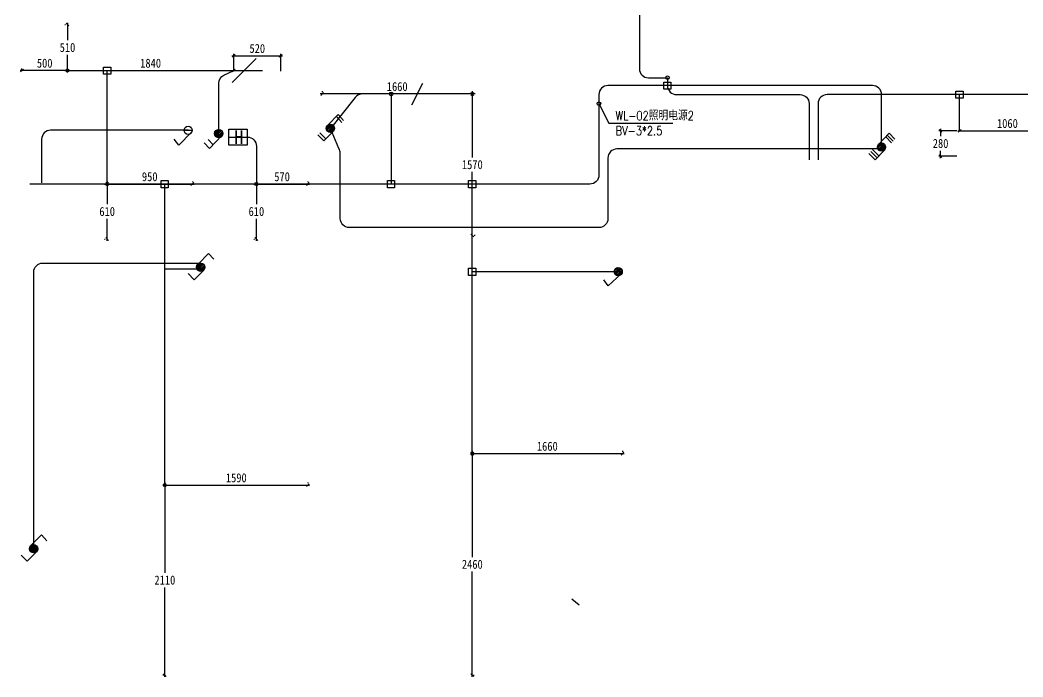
# Model space of a CAD drawing. Header units: millimetres. Extents: x -64529 to 3079702, y -28926 to 77119.
# Drawn here: x 5834 to 16957, y 31272 to 38563 of the extents above; entities that cross this region are included whole.
import ezdxf

# ---------------------------------------------------------------- set-up
doc = ezdxf.new("R2010")
doc.units = ezdxf.units.MM
doc.header["$LTSCALE"] = 10
doc.linetypes.add('ACAD_ISO04W100', pattern=[30.5, 24, -3, 0.5, -3])
doc.layers.get('0').update_dxf_attribs({"color": 255})
doc.layers.get('Defpoints').update_dxf_attribs({"color": 255})
doc.layers.add('1灯位开关布线图', color=1, linetype='Continuous', lineweight=30)
doc.layers.add('1灯位开关布置图', color=5, linetype='Continuous', lineweight=30)
for name, color, linetype in [('2323', 4, 'Continuous'), ('A轴线', 82, 'ACAD_ISO04W100'), ('LAYER2', 8, 'Continuous')]:
    doc.layers.add(name, color=color, linetype=linetype)
doc.styles.add('_THVAC_DIM', font='SIMPLEX', dxfattribs={"width": 0.8, "height": 3.5, "bigfont": 'HZTXT'})
doc.styles.add('夏建东', font='', dxfattribs={"width": 0.85})
doc.styles.add('标注', font='', dxfattribs={"height": 60})
doc.styles.get('夏建东').set_extended_font_data('SimSun')
doc.styles.get('标注').set_extended_font_data('SimSun')
doc.dimstyles.new('g', dxfattribs={"dimtxt": 100, "dimasz": 31, "dimexe": 21, "dimexo": 30, "dimgap": 31, "dimtad": 1, "dimtih": 1, "dimtoh": 1, "dimdec": 0, "dimrnd": 10, "dimdsep": 46, "dimtxsty": '夏建东', "dimblk": 'OBLIQUE', "dimcen": 2.5, "dimdle": 21, "dimclrd": 5, "dimclre": 5, "dimclrt": 5, "dimadec": 0, "dimazin": 0, "dimtfac": 1, "dimtdec": 0, "dimtmove": 2, "dimatfit": 3, "dimldrblk": 'DOT', "dimfxl": 300, "dimlwd": -1, "dimlwe": -1, "dimarcsym": 1})

# ---------------------------------------------------------------- blocks, each defined once
blk = doc.blocks.new('_Oblique')
at = {"color": 0, "linetype": 'ByBlock', "lineweight": -2}
blk.add_line((-0.5, -0.5), (0.5, 0.5), dxfattribs=at)
blk = doc.blocks.new('*D232')
at = {"layer": '1灯位开关布置图', "color": 5, "transparency": 16777216}
for p, q in [((6381, 38003), (5834, 38003)), ((5855, 37994), (5855, 38024)), ((6360, 37994), (6360, 38024))]:
    blk.add_line(p, q, dxfattribs=at)
at = {"layer": 'Defpoints', "color": 0, "lineweight": 30, "transparency": 16777216}
for p in [(5855, 38003), (5855, 37964, 0), (6360, 37964, 0)]:
    blk.add_point(p, dxfattribs=at)
at = {"layer": '1灯位开关布置图', "color": 5, "transparency": 16777216, "xscale": 31, "yscale": 31, "zscale": 31, "rotation": 180}
blk.add_blockref('_Oblique', (5855, 38003), dxfattribs=at)
at = {"layer": '1灯位开关布置图', "color": 5, "transparency": 16777216, "xscale": 31, "yscale": 31, "zscale": 31}
blk.add_blockref('_Oblique', (6360, 38003), dxfattribs=at)
at = {"layer": '1灯位开关布置图', "color": 5, "transparency": 16777216, "insert": (6107, 38084), "char_height": 100, "attachment_point": 5, "style": '夏建东'}
blk.add_mtext('500', dxfattribs=at)
blk = doc.blocks.new('_Dot')
at = {"color": 0, "linetype": 'ByBlock', "lineweight": -2}
blk.add_line((-0.5, 0), (-1, 0), dxfattribs=at)
at = {"color": 0, "linetype": 'ByBlock', "const_width": 0.5}
blk.add_lwpolyline([(-0.25, 0, 1), (0.25, 0, 1)], format="xyb", close=True, dxfattribs=at)
blk = doc.blocks.new('*D233')
at = {"layer": '1灯位开关布置图', "color": 5, "transparency": 16777216}
for p, q in [((6339, 38003), (8226, 38003)), ((6360, 37994), (6360, 38024)), ((8205, 37994), (8205, 38024))]:
    blk.add_line(p, q, dxfattribs=at)
at = {"layer": 'Defpoints', "color": 0, "lineweight": 30, "transparency": 16777216}
for p in [(6360, 37964, 0), (8205, 38003), (8205, 37964, 0)]:
    blk.add_point(p, dxfattribs=at)
at = {"layer": '1灯位开关布置图', "color": 5, "transparency": 16777216, "xscale": 31, "yscale": 31, "zscale": 31, "rotation": 180}
blk.add_blockref('_Oblique', (6360, 38003), dxfattribs=at)
at = {"layer": '1灯位开关布置图', "color": 5, "transparency": 16777216, "xscale": 31, "yscale": 31, "zscale": 31}
blk.add_blockref('_Oblique', (8205, 38003), dxfattribs=at)
at = {"layer": '1灯位开关布置图', "color": 5, "transparency": 16777216, "insert": (7282, 38084), "char_height": 100, "attachment_point": 5, "style": '夏建东'}
blk.add_mtext('1840', dxfattribs=at)
blk = doc.blocks.new('*D234')
at = {"layer": '1灯位开关布置图', "color": 5, "transparency": 16777216}
for p, q in [((8184, 38166), (8746, 38166)), ((8205, 37994), (8205, 38187)), ((8725, 37994), (8725, 38187))]:
    blk.add_line(p, q, dxfattribs=at)
at = {"layer": 'Defpoints', "color": 0, "lineweight": 30, "transparency": 16777216}
for p in [(8725, 38166), (8205, 37964, 0), (8725, 37964, 0)]:
    blk.add_point(p, dxfattribs=at)
at = {"layer": '1灯位开关布置图', "color": 5, "transparency": 16777216, "xscale": 31, "yscale": 31, "zscale": 31, "rotation": 180}
blk.add_blockref('_Oblique', (8205, 38166), dxfattribs=at)
at = {"layer": '1灯位开关布置图', "color": 5, "transparency": 16777216, "xscale": 31, "yscale": 31, "zscale": 31}
blk.add_blockref('_Oblique', (8725, 38166), dxfattribs=at)
at = {"layer": '1灯位开关布置图', "color": 5, "transparency": 16777216, "insert": (8465, 38247), "char_height": 100, "attachment_point": 5, "style": '夏建东'}
blk.add_mtext('520', dxfattribs=at)
blk = doc.blocks.new('*D256')
at = {"layer": '1灯位开关布置图', "color": 5, "transparency": 16777216}
for p, q in [((6330, 38513), (6339, 38513)), ((6360, 38534), (6360, 38339)), ((6360, 37982), (6360, 38177)), ((6330, 38003), (6339, 38003))]:
    blk.add_line(p, q, dxfattribs=at)
at = {"layer": 'Defpoints', "color": 0, "lineweight": 30, "transparency": 16777216}
for p in [(6360, 38513, 0), (6360, 38513), (6360, 38003, 0)]:
    blk.add_point(p, dxfattribs=at)
at = {"layer": '1灯位开关布置图', "color": 5, "transparency": 16777216, "xscale": 31, "yscale": 31, "zscale": 31}
for p, rotation in [((6360, 38513), 90), ((6360, 38003), 270)]:
    blk.add_blockref('_Oblique', p, dxfattribs=dict(at, rotation=rotation))
at = {"layer": '1灯位开关布置图', "color": 5, "transparency": 16777216, "insert": (6360, 38258), "char_height": 100, "attachment_point": 5, "style": '夏建东'}
blk.add_mtext('510', dxfattribs=at)
blk = doc.blocks.new('*D257')
at = {"layer": '1灯位开关布置图', "color": 5, "transparency": 16777216}
for p, q in [((6779, 36743), (7766, 36743)), ((6800, 36773), (6800, 36764)), ((7745, 36773), (7745, 36764))]:
    blk.add_line(p, q, dxfattribs=at)
at = {"layer": 'Defpoints', "color": 0, "lineweight": 30, "transparency": 16777216}
for p in [(6800, 36743, 0), (7745, 36743, 0), (7745, 36743)]:
    blk.add_point(p, dxfattribs=at)
at = {"layer": '1灯位开关布置图', "color": 5, "transparency": 16777216, "xscale": 31, "yscale": 31, "zscale": 31, "rotation": 180}
blk.add_blockref('_Oblique', (6800, 36743), dxfattribs=at)
at = {"layer": '1灯位开关布置图', "color": 5, "transparency": 16777216, "xscale": 31, "yscale": 31, "zscale": 31}
blk.add_blockref('_Oblique', (7745, 36743), dxfattribs=at)
at = {"layer": '1灯位开关布置图', "color": 5, "transparency": 16777216, "insert": (7272, 36824), "char_height": 100, "attachment_point": 5, "style": '夏建东'}
blk.add_mtext('950', dxfattribs=at)
blk = doc.blocks.new('*D258')
at = {"layer": '1灯位开关布置图', "color": 5, "transparency": 16777216}
for p, q in [((6770, 36743), (6779, 36743)), ((6800, 36764), (6800, 36519)), ((6800, 36112), (6800, 36357)), ((6770, 36133), (6779, 36133))]:
    blk.add_line(p, q, dxfattribs=at)
at = {"layer": 'Defpoints', "color": 0, "lineweight": 30, "transparency": 16777216}
for p in [(6800, 36743, 0), (6800, 36133, 0), (6800, 36133)]:
    blk.add_point(p, dxfattribs=at)
at = {"layer": '1灯位开关布置图', "color": 5, "transparency": 16777216, "xscale": 31, "yscale": 31, "zscale": 31}
for p, rotation in [((6800, 36743), 90), ((6800, 36133), 270)]:
    blk.add_blockref('_Oblique', p, dxfattribs=dict(at, rotation=rotation))
at = {"layer": '1灯位开关布置图', "color": 5, "transparency": 16777216, "insert": (6800, 36438), "char_height": 100, "attachment_point": 5, "style": '夏建东'}
blk.add_mtext('610', dxfattribs=at)
blk = doc.blocks.new('*D259')
at = {"layer": '1灯位开关布置图', "color": 5, "transparency": 16777216}
for p, q in [((8434, 36743), (9046, 36743)), ((8455, 36773), (8455, 36764)), ((9025, 36773), (9025, 36764))]:
    blk.add_line(p, q, dxfattribs=at)
at = {"layer": 'Defpoints', "color": 0, "lineweight": 30, "transparency": 16777216}
for p in [(8455, 36743, 0), (9025, 36743, 0), (9025, 36743)]:
    blk.add_point(p, dxfattribs=at)
at = {"layer": '1灯位开关布置图', "color": 5, "transparency": 16777216, "xscale": 31, "yscale": 31, "zscale": 31, "rotation": 180}
blk.add_blockref('_Oblique', (8455, 36743), dxfattribs=at)
at = {"layer": '1灯位开关布置图', "color": 5, "transparency": 16777216, "xscale": 31, "yscale": 31, "zscale": 31}
blk.add_blockref('_Oblique', (9025, 36743), dxfattribs=at)
at = {"layer": '1灯位开关布置图', "color": 5, "transparency": 16777216, "insert": (8740, 36824), "char_height": 100, "attachment_point": 5, "style": '夏建东'}
blk.add_mtext('570', dxfattribs=at)
blk = doc.blocks.new('*D260')
at = {"layer": '1灯位开关布置图', "color": 5, "transparency": 16777216}
for p, q in [((8425, 36743), (8434, 36743)), ((8455, 36764), (8455, 36519)), ((8455, 36112), (8455, 36357)), ((8425, 36133), (8434, 36133))]:
    blk.add_line(p, q, dxfattribs=at)
at = {"layer": 'Defpoints', "color": 0, "lineweight": 30, "transparency": 16777216}
for p in [(8455, 36743, 0), (8455, 36133, 0), (8455, 36133)]:
    blk.add_point(p, dxfattribs=at)
at = {"layer": '1灯位开关布置图', "color": 5, "transparency": 16777216, "xscale": 31, "yscale": 31, "zscale": 31}
for p, rotation in [((8455, 36743), 90), ((8455, 36133), 270)]:
    blk.add_blockref('_Oblique', p, dxfattribs=dict(at, rotation=rotation))
at = {"layer": '1灯位开关布置图', "color": 5, "transparency": 16777216, "insert": (8455, 36438), "char_height": 100, "attachment_point": 5, "style": '夏建东'}
blk.add_mtext('610', dxfattribs=at)
blk = doc.blocks.new('*D261')
at = {"layer": '1灯位开关布置图', "color": 5, "transparency": 16777216}
for p, q in [((7419, 33401), (9046, 33401)), ((7440, 33431), (7440, 33422)), ((9025, 33431), (9025, 33422))]:
    blk.add_line(p, q, dxfattribs=at)
at = {"layer": 'Defpoints', "color": 0, "lineweight": 30, "transparency": 16777216}
for p in [(7440, 33401, 0), (9025, 33401, 0), (9025, 33401)]:
    blk.add_point(p, dxfattribs=at)
at = {"layer": '1灯位开关布置图', "color": 5, "transparency": 16777216, "xscale": 31, "yscale": 31, "zscale": 31, "rotation": 180}
blk.add_blockref('_Oblique', (7440, 33401), dxfattribs=at)
at = {"layer": '1灯位开关布置图', "color": 5, "transparency": 16777216, "xscale": 31, "yscale": 31, "zscale": 31}
blk.add_blockref('_Oblique', (9025, 33401), dxfattribs=at)
at = {"layer": '1灯位开关布置图', "color": 5, "transparency": 16777216, "insert": (8232, 33482), "char_height": 100, "attachment_point": 5, "style": '夏建东'}
blk.add_mtext('1590', dxfattribs=at)
blk = doc.blocks.new('*D262')
at = {"layer": '1灯位开关布置图', "color": 5, "transparency": 16777216}
for p, q in [((10829, 33751), (12536, 33751)), ((10850, 33781), (10850, 33772)), ((12515, 33781), (12515, 33772))]:
    blk.add_line(p, q, dxfattribs=at)
at = {"layer": 'Defpoints', "color": 0, "lineweight": 30, "transparency": 16777216}
for p in [(10850, 33751, 0), (12515, 33751, 0), (12515, 33751)]:
    blk.add_point(p, dxfattribs=at)
at = {"layer": '1灯位开关布置图', "color": 5, "transparency": 16777216, "xscale": 31, "yscale": 31, "zscale": 31, "rotation": 180}
blk.add_blockref('_Oblique', (10850, 33751), dxfattribs=at)
at = {"layer": '1灯位开关布置图', "color": 5, "transparency": 16777216, "xscale": 31, "yscale": 31, "zscale": 31}
blk.add_blockref('_Oblique', (12515, 33751), dxfattribs=at)
at = {"layer": '1灯位开关布置图', "color": 5, "transparency": 16777216, "insert": (11682, 33832), "char_height": 100, "attachment_point": 5, "style": '夏建东'}
blk.add_mtext('1660', dxfattribs=at)
blk = doc.blocks.new('*D263')
at = {"layer": '1灯位开关布置图', "color": 5, "transparency": 16777216}
for p, q in [((10850, 37764), (10850, 37039)), ((10880, 37743), (10871, 37743)), ((10850, 36152), (10850, 36877)), ((10880, 36173), (10871, 36173))]:
    blk.add_line(p, q, dxfattribs=at)
at = {"layer": 'Defpoints', "color": 0, "lineweight": 30, "transparency": 16777216}
for p in [(10850, 37743), (10850, 36173, 0), (10850, 36173)]:
    blk.add_point(p, dxfattribs=at)
at = {"layer": '1灯位开关布置图', "color": 5, "transparency": 16777216, "xscale": 31, "yscale": 31, "zscale": 31}
for p, rotation in [((10850, 37743), 90), ((10850, 36173), 270)]:
    blk.add_blockref('_Oblique', p, dxfattribs=dict(at, rotation=rotation))
at = {"layer": '1灯位开关布置图', "color": 5, "transparency": 16777216, "insert": (10850, 36958), "char_height": 100, "attachment_point": 5, "style": '夏建东'}
blk.add_mtext('1570', dxfattribs=at)
blk = doc.blocks.new('*D264')
at = {"layer": '1灯位开关布置图', "color": 5, "transparency": 16777216}
for p, q in [((10871, 37743), (9164, 37743)), ((9185, 37773), (9185, 37764)), ((10850, 37773), (10850, 37764))]:
    blk.add_line(p, q, dxfattribs=at)
at = {"layer": 'Defpoints', "color": 0, "lineweight": 30, "transparency": 16777216}
for p in [(9185, 37743, 0), (9185, 37743), (10850, 37743)]:
    blk.add_point(p, dxfattribs=at)
at = {"layer": '1灯位开关布置图', "color": 5, "transparency": 16777216, "xscale": 31, "yscale": 31, "zscale": 31, "rotation": 180}
blk.add_blockref('_Oblique', (9185, 37743), dxfattribs=at)
at = {"layer": '1灯位开关布置图', "color": 5, "transparency": 16777216, "xscale": 31, "yscale": 31, "zscale": 31}
blk.add_blockref('_Oblique', (10850, 37743), dxfattribs=at)
at = {"layer": '1灯位开关布置图', "color": 5, "transparency": 16777216, "insert": (10017, 37824), "char_height": 100, "attachment_point": 5, "style": '夏建东'}
blk.add_mtext('1660', dxfattribs=at)
blk = doc.blocks.new('*D265')
at = {"layer": '1灯位开关布置图', "color": 5, "transparency": 16777216}
for p, q in [((16225, 37333), (16023, 37333)), ((16044, 37354), (16044, 37274)), ((16225, 37053), (16023, 37053)), ((16044, 37032), (16044, 37112))]:
    blk.add_line(p, q, dxfattribs=at)
at = {"layer": 'Defpoints', "color": 0, "lineweight": 30, "transparency": 16777216}
for p in [(16255, 37333, 0), (16044, 37053), (16255, 37053, 0)]:
    blk.add_point(p, dxfattribs=at)
at = {"layer": '1灯位开关布置图', "color": 5, "transparency": 16777216, "xscale": 31, "yscale": 31, "zscale": 31}
for p, rotation in [((16044, 37333), 90), ((16044, 37053), 270)]:
    blk.add_blockref('_Oblique', p, dxfattribs=dict(at, rotation=rotation))
at = {"layer": '1灯位开关布置图', "color": 5, "transparency": 16777216, "insert": (16044, 37193), "char_height": 100, "attachment_point": 5, "style": '夏建东'}
blk.add_mtext('280', dxfattribs=at)
blk = doc.blocks.new('*D291')
at = {"layer": '1灯位开关布置图', "color": 5, "transparency": 16777216}
for p, q in [((10850, 33751), (10829, 33751)), ((10850, 33772), (10850, 32603)), ((10850, 31272), (10850, 32441)), ((10850, 31293), (10871, 31293))]:
    blk.add_line(p, q, dxfattribs=at)
at = {"layer": 'Defpoints', "color": 0, "linetype": 'Continuous', "lineweight": 30, "transparency": 16777216}
for p in [(10850, 33751), (10846, 31293, 0), (10850, 31293)]:
    blk.add_point(p, dxfattribs=at)
at = {"layer": '1灯位开关布置图', "color": 5, "linetype": 'Continuous', "transparency": 16777216, "xscale": 31, "yscale": 31, "zscale": 31}
for p, rotation in [((10850, 33751), 90), ((10850, 31293), 270)]:
    blk.add_blockref('_Oblique', p, dxfattribs=dict(at, rotation=rotation))
at = {"layer": '1灯位开关布置图', "color": 5, "linetype": 'Continuous', "lineweight": 30, "transparency": 16777216, "insert": (10850, 32522), "char_height": 100, "attachment_point": 5, "style": '夏建东'}
blk.add_mtext('2460', dxfattribs=at)
blk = doc.blocks.new('*D292')
at = {"layer": '1灯位开关布置图', "color": 5, "transparency": 16777216}
for p, q in [((7440, 33401), (7419, 33401)), ((7440, 33422), (7440, 32428)), ((7440, 31272), (7440, 32266)), ((7445, 31293), (7419, 31293))]:
    blk.add_line(p, q, dxfattribs=at)
at = {"layer": 'Defpoints', "color": 0, "linetype": 'Continuous', "lineweight": 30, "transparency": 16777216}
for p in [(7440, 33401), (7440, 31293), (7475, 31293, 0)]:
    blk.add_point(p, dxfattribs=at)
at = {"layer": '1灯位开关布置图', "color": 5, "linetype": 'Continuous', "transparency": 16777216, "xscale": 31, "yscale": 31, "zscale": 31}
for p, rotation in [((7440, 33401), 90), ((7440, 31293), 270)]:
    blk.add_blockref('_Oblique', p, dxfattribs=dict(at, rotation=rotation))
at = {"layer": '1灯位开关布置图', "color": 5, "linetype": 'Continuous', "lineweight": 30, "transparency": 16777216, "insert": (7440, 32347), "char_height": 100, "attachment_point": 5, "style": '夏建东'}
blk.add_mtext('2110', dxfattribs=at)
blk = doc.blocks.new('*D293')
at = {"layer": '1灯位开关布置图', "color": 5, "transparency": 16777216}
for p, q in [((16234, 37334), (17336, 37334)), ((16255, 37334), (16255, 37355)), ((17315, 37313), (17315, 37355))]:
    blk.add_line(p, q, dxfattribs=at)
at = {"layer": 'Defpoints', "color": 0, "linetype": 'Continuous', "lineweight": 30, "transparency": 16777216}
for p in [(16255, 37333, 0), (17315, 37334), (17315, 37283, 0)]:
    blk.add_point(p, dxfattribs=at)
at = {"layer": '1灯位开关布置图', "color": 5, "linetype": 'Continuous', "transparency": 16777216, "xscale": 31, "yscale": 31, "zscale": 31, "rotation": 180}
blk.add_blockref('_Oblique', (16255, 37334), dxfattribs=at)
at = {"layer": '1灯位开关布置图', "color": 5, "linetype": 'Continuous', "transparency": 16777216, "xscale": 31, "yscale": 31, "zscale": 31}
blk.add_blockref('_Oblique', (17315, 37334), dxfattribs=at)
at = {"layer": '1灯位开关布置图', "color": 5, "linetype": 'Continuous', "lineweight": 30, "transparency": 16777216, "insert": (16785, 37415), "char_height": 100, "attachment_point": 5, "style": '夏建东'}
blk.add_mtext('1060', dxfattribs=at)
blk = doc.blocks.new('单联双控')
at = {"layer": '1灯位开关布线图', "ltscale": 20}
h = blk.add_hatch(dxfattribs=at)
h.set_pattern_fill('ANSI31', scale=74.1312, style=0)
h.set_pattern_definition([(45, (21593.138, 81364.155), (-6.5523343, 6.5523343), [])])
h.paths.add_polyline_path([(88441.8, 77155.4, 1), (88375.1, 77155.4, 1)])
at = {"layer": '1灯位开关布线图', "color": 7}
for p, q in [((88386.3, 77180.4), (88470.4, 77266.9)), ((88470.4, 77266.9), (88515.2, 77219.6)), ((88307.1, 77103.5), (88356.3, 77053.9)), ((88356.3, 77053.9), (88432, 77131.8))]:
    blk.add_line(p, q, dxfattribs=at)
blk.add_circle((88408.4, 77155.4), 33.4, dxfattribs=at)
blk = doc.blocks.new('单联开关')
at = {"layer": '1灯位开关布线图', "ltscale": 20}
h = blk.add_hatch(dxfattribs=at)
h.set_pattern_fill('ANSI31', scale=74.1312, style=0)
h.set_pattern_definition([(45, (21613.222, 82357.129), (-6.5523343, 6.5523343), [])])
h.paths.add_polyline_path([(88461.9, 78148.4, 1), (88395.2, 78148.4, 1)])
at = {"layer": '1灯位开关布线图', "color": 7}
for p, q in [((88402.4, 78164.9), (88502.9, 78268.3)), ((88502.9, 78268.3), (88541.3, 78221))]:
    blk.add_line(p, q, dxfattribs=at)
blk.add_circle((88428.5, 78148.4), 33.4, dxfattribs=at)
blk = doc.blocks.new('三联双控')
at = {"layer": '2323', "color": 0}
for p, q in [((88361.9, 76505.4), (88446, 76591.9)), ((88446, 76591.9), (88490.8, 76544.6)), ((88419.6, 76563.6), (88464.4, 76516.3)), ((88432.3, 76575.3), (88477.1, 76528)), ((88282.7, 76428.5), (88331.9, 76378.9)), ((88299, 76444.7), (88348.2, 76395.1)), ((88311.9, 76460.9), (88361.2, 76411.4)), ((88331.9, 76378.9), (88407.6, 76456.8))]:
    blk.add_line(p, q, dxfattribs=at)
blk.add_circle((88384, 76480.4), 33.4, dxfattribs=at)
at = {"layer": 'LAYER2', "color": 0, "ltscale": 20}
for p, q in [((88350.8, 76483.2), (88381.2, 76513.6)), ((88351.9, 76471.3), (88393.1, 76512.5)), ((88356, 76462.2), (88402.2, 76508.4)), ((88362.1, 76455.2), (88409.2, 76502.3)), ((88370.1, 76450.1), (88414.3, 76494.4)), ((88380.3, 76447.2), (88417.2, 76484.1)), ((88395.1, 76448.9), (88415.5, 76469.3))]:
    blk.add_line(p, q, dxfattribs=at)
blk = doc.blocks.new('双联双控')
at = {"layer": '1灯位开关布线图', "color": 7}
for p, q in [((88361.9, 76775.3), (88446, 76861.8)), ((88432.3, 76845.2), (88477.1, 76797.9)), ((88446, 76861.8), (88490.8, 76814.5)), ((88282.7, 76698.4), (88331.9, 76648.8)), ((88299, 76714.6), (88348.2, 76665)), ((88331.9, 76648.8), (88407.6, 76726.7))]:
    blk.add_line(p, q, dxfattribs=at)
at = {"layer": '1灯位开关布线图', "color": 7, "ltscale": 20}
for p, q in [((88350.8, 76753.1), (88381.2, 76783.5)), ((88351.9, 76741.2), (88393.1, 76782.4)), ((88356, 76732.2), (88402.2, 76778.3)), ((88362.1, 76725.1), (88409.2, 76772.2)), ((88370.1, 76720), (88414.3, 76764.3)), ((88380.3, 76717.1), (88417.2, 76754)), ((88395.1, 76718.8), (88415.5, 76739.3))]:
    blk.add_line(p, q, dxfattribs=at)
at = {"layer": '1灯位开关布线图', "color": 7}
blk.add_circle((88384, 76750.3), 33.4, dxfattribs=at)
blk = doc.blocks.new('单联防水')
at = {"layer": '2323', "color": 0}
for p, q in [((88188.8, 78164.9), (88289.4, 78268.3)), ((88289.4, 78268.3), (88327.8, 78221))]:
    blk.add_line(p, q, dxfattribs=at)
blk.add_circle((88215, 78148.4), 33.4, dxfattribs=at)
at = {"layer": 'A轴线', "color": 0, "linetype": 'ByBlock'}
for p, q in [((88248.4, 78148.4), (88181.6, 78148.4)), ((88215, 78148.4), (88248.4, 78148.4))]:
    blk.add_line(p, q, dxfattribs=at)
blk = doc.blocks.new('双联开关')
at = {"layer": '1灯位开关布线图', "color": 7}
for p, q in [((88402.4, 77887.1), (88502.9, 77990.5)), ((88473.3, 77960.9), (88515.2, 77917.7)), ((88502.9, 77990.5), (88546.6, 77945.8))]:
    blk.add_line(p, q, dxfattribs=at)
at = {"layer": '1灯位开关布线图', "color": 7, "ltscale": 20}
for p, q in [((88395.7, 77876.4), (88422.7, 77903.4)), ((88395.9, 77863.5), (88435.6, 77903.2)), ((88399.5, 77854), (88445, 77899.6)), ((88405.2, 77846.7), (88452.4, 77893.8)), ((88412.8, 77841.1), (88458, 77886.3)), ((88422.5, 77837.7), (88461.4, 77876.6)), ((88435.9, 77838), (88461.1, 77863.2))]:
    blk.add_line(p, q, dxfattribs=at)
at = {"layer": '1灯位开关布线图', "color": 7}
blk.add_circle((88428.5, 77870.6), 33.4, dxfattribs=at)

msp = doc.modelspace()

# ---------------------------------------------------------------- linework, layer by layer
at = {"layer": '1灯位开关布线图', "linetype": 'Continuous', "lineweight": 30, "elevation": 0}
for points in [[(11348.9, 39283.6), (12603, 39283.6, -0.4142136), (12703, 39183.6), (12703, 38023.2, 0.4142136), (12803, 37923.2), (13014.8, 37923.2)], [(8037.6, 37302.6), (8037.6, 37861.3, -0.2909368), (8095.2, 37951.8), (8204.8, 38003.2)], [(15389.1, 37151.3), (15389.1, 37735.2, 0.4142136), (15289.1, 37835.2), (13014.8, 37835.2)], [(10849.8, 37743.2), (9631, 37743.2, 0.2293317), (9552.5, 37705.3), (9276.4, 37361)], [(7698.3, 37339.8), (6173.3, 37339.8, 0.4142136), (6073.3, 37239.8), (6073.3, 36756.4)]]:
    msp.add_lwpolyline(points, format="xyb", dxfattribs=at)
at = {"layer": '1灯位开关布线图', "linetype": 'Continuous', "lineweight": 30}
for points in [[(8185.1, 37868.6), (8454.3, 38137.8)], [(6359.8, 38003.2), (8521.1, 38003.2)], [(6799.8, 36743.2), (6799.8, 38003.2)], [(6799.8, 36743.2), (5942.3, 36743.2)], [(7439.8, 33401.2), (7439.8, 35800.3), (7839.6, 35800.3)], [(10849.8, 33751.2), (10849.8, 35770.1)], [(12514.8, 35770.1), (10849.8, 35770.1)]]:
    msp.add_lwpolyline(points, dxfattribs=at)
for points in [[(6759.8, 38041.4), (6839.8, 38041.4), (6839.8, 37961.4), (6759.8, 37961.4)], [(10808.2, 35809.3), (10888.2, 35809.3), (10888.2, 35729.3), (10808.2, 35729.3)]]:
    msp.add_lwpolyline(points, close=True, dxfattribs=at)
at = {"layer": '1灯位开关布线图', "color": 6, "linetype": 'Continuous', "lineweight": 30, "elevation": 0}
msp.add_lwpolyline([(13014.8, 37835.2), (12354.1, 37835.2, 0.4142136), (12254.1, 37735.2), (12254.1, 36843.2, -0.4142136), (12154.1, 36743.2), (6799.8, 36743.2)], format="xyb", dxfattribs=at)
at = {"layer": '1灯位开关布线图', "linetype": 'Continuous', "lineweight": 30, "elevation": 0}
msp.add_lwpolyline([(10180.5, 37623.5), (10300.3, 37863)], dxfattribs=at)
msp.add_lwpolyline([(12973.2, 37874.4), (13053.2, 37874.4), (13053.2, 37794.4), (12973.2, 37794.4)], close=True, dxfattribs=at)
at = {"layer": '1灯位开关布线图', "color": 6, "linetype": 'Continuous', "lineweight": 30}
for points in [[(13014.8, 37923.2), (13014.8, 37835.2, 0.4142136), (13114.8, 37735.2), (14484.8, 37735.2, -0.4142136), (14584.8, 37635.2), (14584.8, 37013.2)], [(18244.8, 37483.2), (17785, 37483.2, -0.4142136), (17685, 37583.2), (17685, 37635.2, 0.4142136), (17585, 37735.2), (14784.8, 37735.2, 0.4142136), (14684.8, 37635.2), (14684.8, 37013.2)]]:
    msp.add_lwpolyline(points, format="xyb", dxfattribs=at)
at = {"layer": '1灯位开关布线图', "color": 6, "linetype": 'Continuous', "lineweight": 30, "elevation": 0}
for points in [[(9949.8, 37743.2), (9949.8, 36743.2)], [(12254.1, 37635.3), (12365.7, 37419.1), (13075.4, 37419.1)]]:
    msp.add_lwpolyline(points, dxfattribs=at)
at = {"layer": '1灯位开关布线图', "color": 6, "linetype": 'Continuous', "lineweight": 30}
for points in [[(16213.2, 37774.4), (16293.2, 37774.4), (16293.2, 37694.4), (16213.2, 37694.4)], [(7398.2, 36782.4), (7478.2, 36782.4), (7478.2, 36702.4), (7398.2, 36702.4)], [(10808.2, 36782.4), (10888.2, 36782.4), (10888.2, 36702.4), (10808.2, 36702.4)]]:
    msp.add_lwpolyline(points, close=True, dxfattribs=at)
for points in [[(16254.8, 37333.2), (16254.8, 37735.2)], [(7439.8, 35800.3), (7439.8, 36743.2)], [(10849.8, 35770.1), (10849.8, 36743.2)]]:
    msp.add_lwpolyline(points, dxfattribs=at)
at = {"layer": '1灯位开关布线图', "lineweight": 30}
msp.add_lwpolyline([(8148.8, 37353.2), (8351.5, 37353.2), (8351.5, 37174.3), (8148.8, 37174.3), (8148.8, 37353.2)], dxfattribs=at)
at = {"layer": '1灯位开关布线图', "linetype": 'Continuous', "lineweight": 30}
for points in [[(8148.8, 37263.8), (8354.8, 37263.8, -0.4142136), (8454.8, 37163.8), (8454.8, 36743.2)], [(16254.8, 37333.2), (17066.4, 37333.2, -0.4142136), (17166.4, 37233.2), (17166.4, 37013.2)], [(5985.4, 32695.2), (5985.4, 35765.9, -0.4142136), (6085.4, 35865.9), (7838.1, 35865.9)]]:
    msp.add_lwpolyline(points, format="xyb", dxfattribs=at)
at = {"layer": '1灯位开关布线图', "color": 3, "linetype": 'Continuous', "lineweight": 30}
msp.add_lwpolyline([(15390.5, 37132), (12454.1, 37132, 0.4142136), (12354.1, 37032), (12354.1, 36359.3, -0.4142136), (12254.1, 36259.3), (9486.1, 36259.3, -0.4142136), (9386.1, 36359.3), (9386.1, 37085, 0.1390417), (9371.2, 37137.5), (9276.4, 37361)], format="xyb", dxfattribs=at)
at = {"layer": '1灯位开关布线图', "color": 6, "linetype": 'Continuous', "lineweight": 30, "elevation": 0}
msp.add_lwpolyline([(9908.2, 36782.4), (9988.2, 36782.4), (9988.2, 36702.4), (9908.2, 36702.4)], close=True, dxfattribs=at)
at = {"layer": '1灯位开关布线图', "linetype": 'Continuous', "lineweight": 30}
for centre in [(13014.8, 37923.2, 0), (9949.8, 37743.2, 0)]:
    msp.add_circle(centre, 20, dxfattribs=at)
at = {"layer": '1灯位开关布线图', "color": 6, "linetype": 'Continuous', "lineweight": 30}
msp.add_circle((12254.1, 37635.3, 0), 20, dxfattribs=at)
at = {"layer": '1灯位开关布置图', "color": 250}
msp.add_line((11952.4, 32140.4, 0), (12036.4, 32072.3, 0), dxfattribs=at)

# ---------------------------------------------------------------- block references
at = {"layer": '1灯位开关布线图', "color": 7, "xscale": 1.374053990468383, "yscale": 1.374053990468383, "zscale": 1.374053990399716}
for name, p in [('双联双控', (-112168.1, -68098.1, 0)), ('三联双控', (-106055.7, -67935.5)), ('单联双控', (-113639.9, -70195.6)), ('单联双控', (-115492.6, -73320.5))]:
    msp.add_blockref(name, p, dxfattribs=at)
at = {"layer": '1灯位开关布线图', "color": 7, "zscale": 1.374053990399716}
for name, p, xscale, yscale, rotation in [('单联防水', (128910.5, 144719.9, 0), 1.374053990468383, 1.374053990468383, 180), ('双联开关', (129543.2, 144301.9, 0), 1.374053990468383, 1.374053990468383, 180), ('单联开关', (140297.4, 135538.5), 1.374053990474409, 1.374053990469292, 176.5028615004971)]:
    msp.add_blockref(name, p, dxfattribs=dict(at, xscale=xscale, yscale=yscale, rotation=rotation))

# ---------------------------------------------------------------- texts
at = {"layer": '1灯位开关布线图', "color": 6, "linetype": 'Continuous', "lineweight": 30, "insert": (12440.2, 37551.2, 0), "char_height": 100, "width": 1087.404, "attachment_point": 1, "style": '_THVAC_DIM'}
msp.add_mtext('WL-02照明电源2 BV-3*2.5', dxfattribs=at)
at = {"layer": '1灯位开关布线图', "lineweight": 30, "insert": (8208.5, 37338.6), "char_height": 150, "attachment_point": 1, "style": '标注'}
msp.add_mtext_dynamic_manual_height_columns('{\\fSimSun|b0|i0|c134|p2;H}', width=538.3, gutter_width=17.5, heights=[0], dxfattribs=at)

# ---------------------------------------------------------------- dimensions: what is measured, and where the dimension line sits
at = {"layer": '1灯位开关布置图', "color": 250}
for base, p1, p2, picture, middle in [((6359.8, 38513.2, 0), (6359.8, 38003.2), (6359.8, 38513.2), '*D256', (6359.8, 38258.2, 0)), ((10849.8, 36173.2, 0), (10849.8, 37743.2, 0), (10849.8, 36173.2), '*D263', (10849.8, 36958.2, 0)), ((6799.8, 36133.2, 0), (6799.8, 36743.2), (6799.8, 36133.2), '*D258', (6799.8, 36438.2, 0)), ((8454.8, 36133.2, 0), (8454.8, 36743.2), (8454.8, 36133.2), '*D260', (8454.8, 36438.2, 0))]:
    dim = msp.add_linear_dim(base=base, p1=p1, p2=p2, angle=90, dimstyle='g', dxfattribs=at)
    dim.commit()
    dim.dimension.update_dxf_attribs({"geometry": picture, "text_midpoint": middle})
for base, p1, p2, picture, middle in [((8724.8, 38165.5, 0), (8204.8, 37963.8), (8724.8, 37963.8), '*D234', (8464.8, 38246.5, 0)), ((5854.8, 38003.2, 0), (6359.8, 37963.8), (5854.8, 37963.8), '*D232', (6107.3, 38084.2, 0)), ((8204.8, 38003.2, 0), (6359.8, 37963.8), (8204.8, 37963.8), '*D233', (7282.3, 38084.2, 0)), ((9184.8, 37743.3, 0), (10849.8, 37743.3, 0), (9184.8, 37743.3), '*D264', (10017.3, 37824.3, 0)), ((7744.8, 36743.2, 0), (6799.8, 36743.2), (7744.8, 36743.2), '*D257', (7272.3, 36824.2, 0)), ((9024.8, 36743.2, 0), (8454.8, 36743.2), (9024.8, 36743.2), '*D259', (8739.8, 36824.2, 0)), ((12514.8, 33751.2, 0), (10849.8, 33751.2), (12514.8, 33751.2), '*D262', (11682.3, 33832.2, 0)), ((9024.8, 33401.2, 0), (7439.8, 33401.2), (9024.8, 33401.2), '*D261', (8232.3, 33482.2, 0))]:
    dim = msp.add_linear_dim(base=base, p1=p1, p2=p2, dimstyle='g', dxfattribs=at)
    dim.commit()
    dim.dimension.update_dxf_attribs({"geometry": picture, "text_midpoint": middle})
at = {"layer": '1灯位开关布置图', "linetype": 'Continuous', "lineweight": 30}
dim = msp.add_linear_dim(base=(17314.8, 37334.4, 0), p1=(16254.8, 37333.2), p2=(17314.8, 37283.2), dimstyle='g', override={"dimzin": 0, "dimfxlon": 1}, dxfattribs=at)
dim.commit()
dim.dimension.update_dxf_attribs({"geometry": '*D293', "text_midpoint": (16784.8, 37415.4, 0)})
at = {"layer": '1灯位开关布置图', "color": 250}
dim = msp.add_linear_dim(base=(16044.1, 37053.2, 0), p1=(16254.8, 37333.2), p2=(16254.8, 37053.2), angle=90, dimstyle='g', dxfattribs=at)
dim.commit()
dim.dimension.update_dxf_attribs({"geometry": '*D265', "text_midpoint": (16044.1, 37193.2, 0), "dimtype": 160})
at = {"layer": '1灯位开关布置图', "linetype": 'Continuous', "lineweight": 30}
for base, p1, p2, picture, middle in [((10849.8, 31293.2, 0), (10849.8, 33751.2, 0), (10846.2, 31293.2), '*D291', (10849.8, 32522.2, 0)), ((7439.8, 31293.2, 0), (7439.8, 33401.2, 0), (7475, 31293.2), '*D292', (7439.8, 32347.2, 0))]:
    dim = msp.add_linear_dim(base=base, p1=p1, p2=p2, angle=90, dimstyle='g', override={"dimzin": 0, "dimfxlon": 1}, dxfattribs=at)
    dim.commit()
    dim.dimension.update_dxf_attribs({"geometry": picture, "text_midpoint": middle})

doc.saveas('drawing.dxf')
